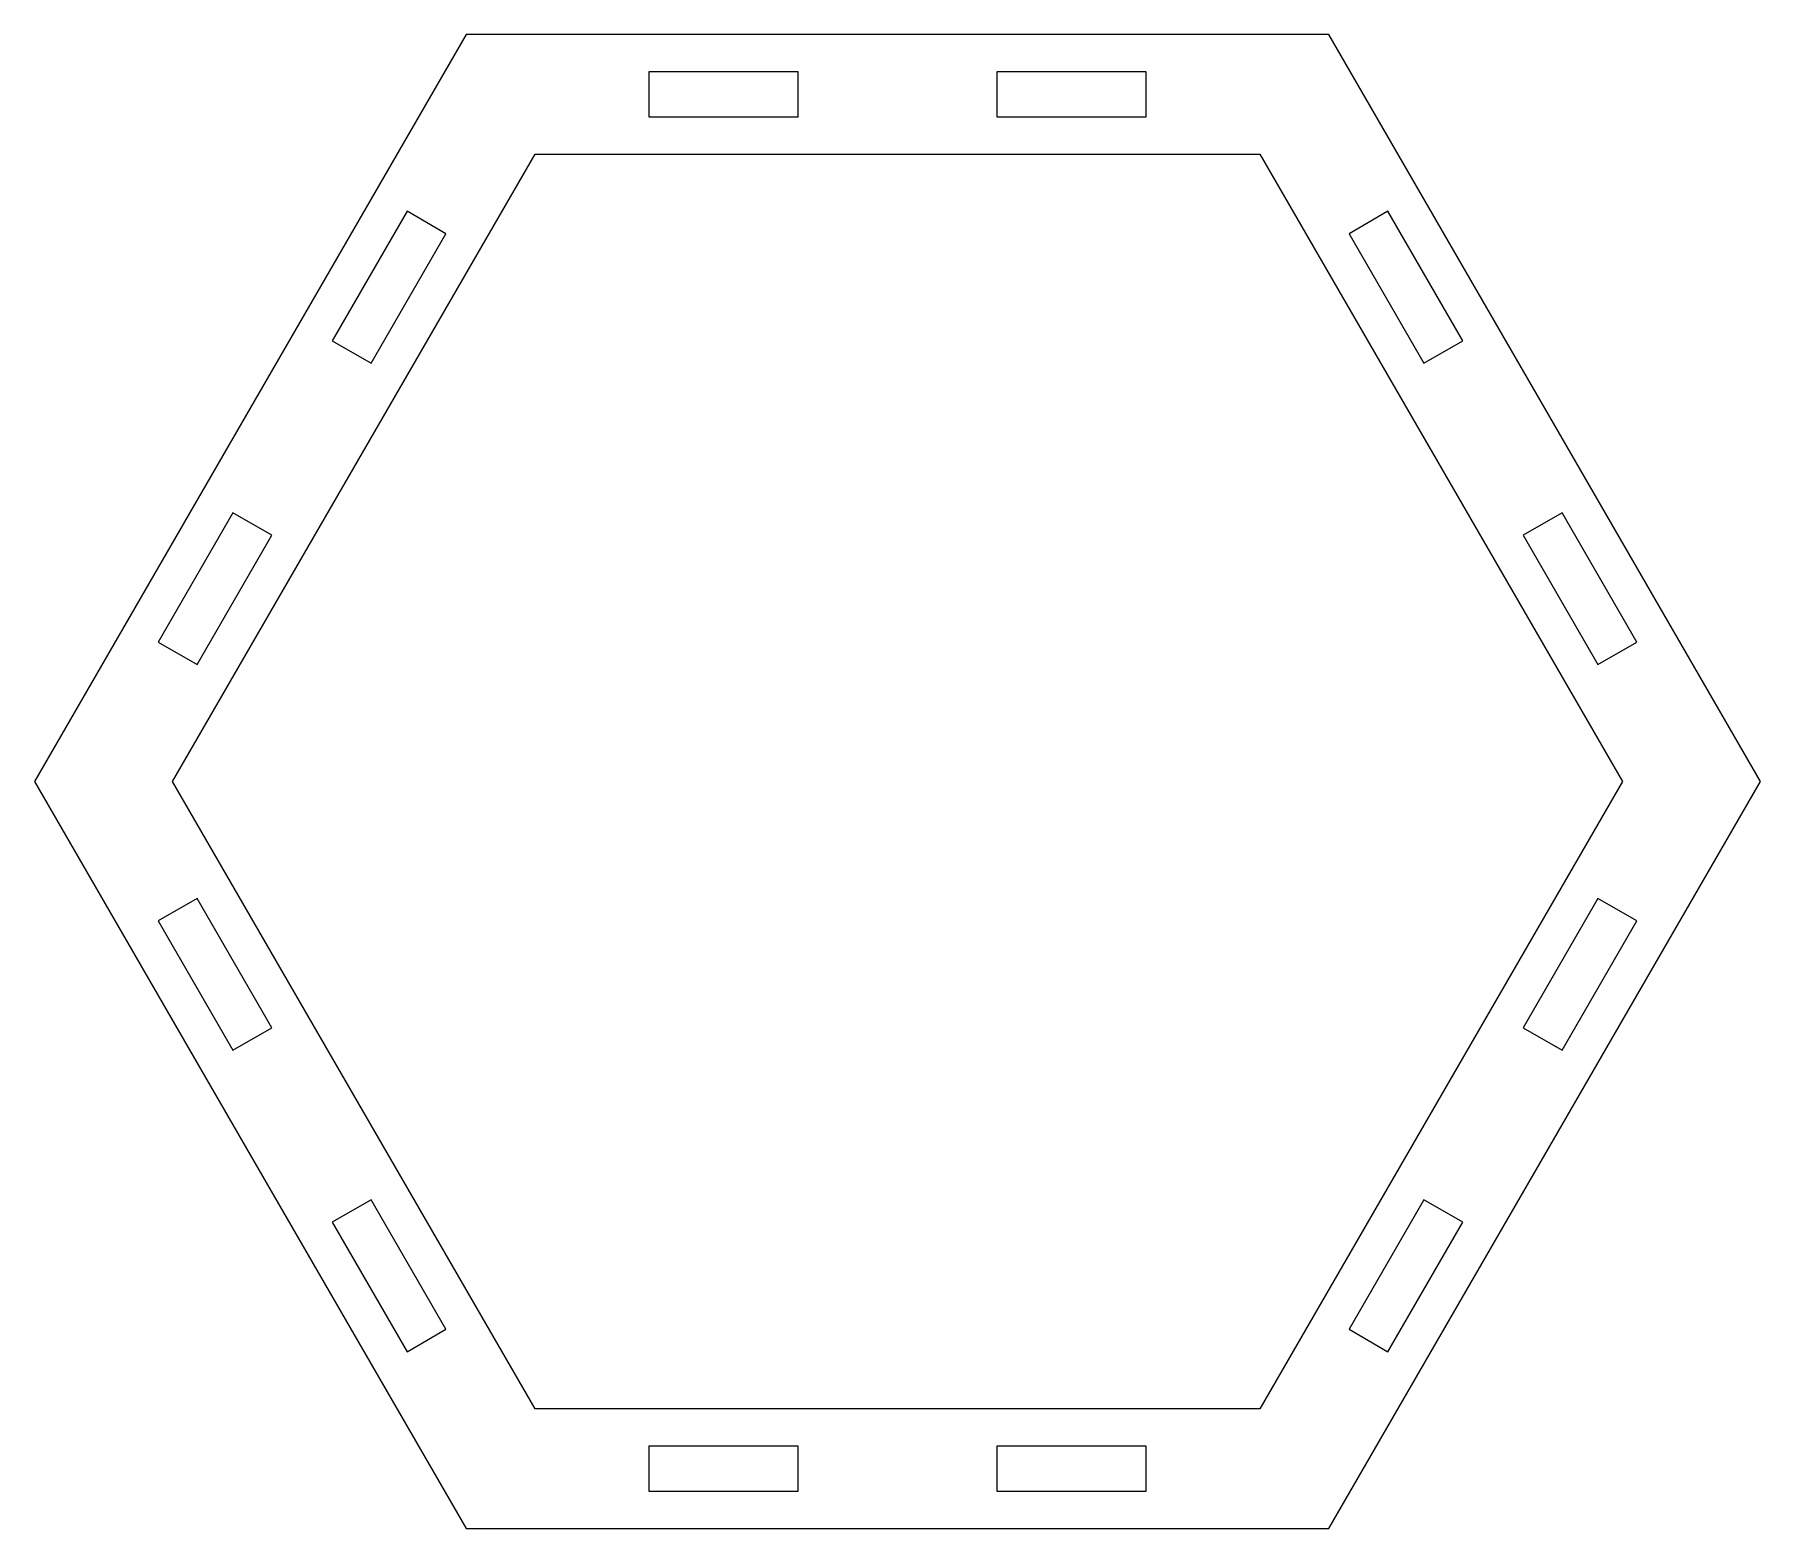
# Model space of a CAD drawing. Header units: centimetres. Extents: x -130 to 92, y -33 to 29.
# Drawn here: x -7.39 to 15.71, y -18.93 to 1.07 of the extents above; entities that cross this region are included whole.
import ezdxf

# ---------------------------------------------------------------- set-up
doc = ezdxf.new("R2010")
doc.units = ezdxf.units.CM
doc.header["$MEASUREMENT"] = 0
doc.layers.add('layer 1', color=7, linetype='Continuous')

msp = doc.modelspace()

# ---------------------------------------------------------------- linework, layer by layer
at = {"layer": 'layer 1', "color": 250, "lineweight": 9}
for points, knots in [([(-1.61315, 1.06752), (-1.61315, 1.06752), (4.16035, 1.06752), (4.16035, 1.06752), (4.16035, 1.06752), (4.16035, 1.06752), (9.93385, 1.06754), (9.93385, 1.06754), (9.93385, 1.06754), (9.93385, 1.06754), (12.82061, -3.93246), (12.82061, -3.93246), (12.82061, -3.93246), (12.82061, -3.93246), (15.70735, -8.93246), (15.70735, -8.93246), (15.70735, -8.93246), (15.70735, -8.93246), (12.82059, -13.93246), (12.82059, -13.93246), (12.82059, -13.93246), (12.82059, -13.93246), (9.93385, -18.93244), (9.93385, -18.93244), (9.93385, -18.93244), (9.93385, -18.93244), (4.16035, -18.93244), (4.16035, -18.93244), (4.16035, -18.93244), (4.16035, -18.93244), (-1.61315, -18.93246), (-1.61315, -18.93246), (-1.61315, -18.93246), (-1.61315, -18.93246), (-4.49991, -13.93246), (-4.49991, -13.93246), (-4.49991, -13.93246), (-4.49991, -13.93246), (-7.38665, -8.93246), (-7.38665, -8.93246), (-7.38665, -8.93246), (-7.38665, -8.93246), (-4.49989, -3.93246), (-4.49989, -3.93246), (-4.49989, -3.93246), (-4.49989, -3.93246), (-1.61315, 1.06752), (-1.61315, 1.06752)], [0, 0, 0, 0, 0.07692308, 0.07692308, 0.07692308, 0.07692308, 0.15384615, 0.15384615, 0.15384615, 0.15384615, 0.23076923, 0.23076923, 0.23076923, 0.23076923, 0.30769231, 0.30769231, 0.30769231, 0.30769231, 0.38461538, 0.38461538, 0.38461538, 0.38461538, 0.46153846, 0.46153846, 0.46153846, 0.46153846, 0.53846154, 0.53846154, 0.53846154, 0.53846154, 0.61538462, 0.61538462, 0.61538462, 0.61538462, 0.69230769, 0.69230769, 0.69230769, 0.69230769, 0.76923077, 0.76923077, 0.76923077, 0.76923077, 0.84615385, 0.84615385, 0.84615385, 0.84615385, 1, 1, 1, 1]), ([(0.83095, 0.56752), (0.83095, 0.56752), (2.83095, 0.56752), (2.83095, 0.56752), (2.83095, 0.56752), (2.83095, 0.56752), (2.83095, -0.03248), (2.83095, -0.03248), (2.83095, -0.03248), (2.83095, -0.03248), (0.83095, -0.0325), (0.83095, -0.0325), (0.83095, -0.0325), (0.83095, -0.0325), (0.83095, 0.56752), (0.83095, 0.56752)], [0, 0, 0, 0, 0.2, 0.2, 0.2, 0.2, 0.4, 0.4, 0.4, 0.4, 0.6, 0.6, 0.6, 0.6, 1, 1, 1, 1]), ([(5.48975, 0.56752), (5.48975, 0.56752), (7.48975, 0.56752), (7.48975, 0.56752), (7.48975, 0.56752), (7.48975, 0.56752), (7.48975, -0.03248), (7.48975, -0.03248), (7.48975, -0.03248), (7.48975, -0.03248), (5.48975, -0.03248), (5.48975, -0.03248), (5.48975, -0.03248), (5.48975, -0.03248), (5.48975, 0.56752), (5.48975, 0.56752)], [0, 0, 0, 0, 0.2, 0.2, 0.2, 0.2, 0.4, 0.4, 0.4, 0.4, 0.6, 0.6, 0.6, 0.6, 1, 1, 1, 1]), ([(-0.68939, -0.53248), (-0.68939, -0.53248), (-5.53913, -8.93246), (-5.53913, -8.93246), (-5.53913, -8.93246), (-5.53913, -8.93246), (-0.68939, -17.33246), (-0.68939, -17.33246), (-0.68939, -17.33246), (-0.68939, -17.33246), (9.01009, -17.33244), (9.01009, -17.33244), (9.01009, -17.33244), (9.01009, -17.33244), (13.85983, -8.93246), (13.85983, -8.93246), (13.85983, -8.93246), (13.85983, -8.93246), (9.01009, -0.53246), (9.01009, -0.53246), (9.01009, -0.53246), (9.01009, -0.53246), (-0.68939, -0.53248), (-0.68939, -0.53248)], [0, 0, 0, 0, 0.14285714, 0.14285714, 0.14285714, 0.14285714, 0.28571429, 0.28571429, 0.28571429, 0.28571429, 0.42857143, 0.42857143, 0.42857143, 0.42857143, 0.57142857, 0.57142857, 0.57142857, 0.57142857, 0.71428571, 0.71428571, 0.71428571, 0.71428571, 1, 1, 1, 1]), ([(-3.40217, -3.03118), (-3.40217, -3.03118), (-2.40217, -1.29912), (-2.40217, -1.29912), (-2.40217, -1.29912), (-2.40217, -1.29912), (-1.88255, -1.59912), (-1.88255, -1.59912), (-1.88255, -1.59912), (-1.88255, -1.59912), (-2.88255, -3.33118), (-2.88255, -3.33118), (-2.88255, -3.33118), (-2.88255, -3.33118), (-3.40217, -3.03118), (-3.40217, -3.03118)], [0, 0, 0, 0, 0.2, 0.2, 0.2, 0.2, 0.4, 0.4, 0.4, 0.4, 0.6, 0.6, 0.6, 0.6, 1, 1, 1, 1]), ([(10.72287, -1.29912), (10.72287, -1.29912), (11.72287, -3.03118), (11.72287, -3.03118), (11.72287, -3.03118), (11.72287, -3.03118), (11.20325, -3.33118), (11.20325, -3.33118), (11.20325, -3.33118), (11.20325, -3.33118), (10.20325, -1.59914), (10.20325, -1.59914), (10.20325, -1.59914), (10.20325, -1.59914), (10.72287, -1.29912), (10.72287, -1.29912)], [0, 0, 0, 0, 0.2, 0.2, 0.2, 0.2, 0.4, 0.4, 0.4, 0.4, 0.6, 0.6, 0.6, 0.6, 1, 1, 1, 1]), ([(-5.73157, -7.06582), (-5.73157, -7.06582), (-4.73157, -5.33376), (-4.73157, -5.33376), (-4.73157, -5.33376), (-4.73157, -5.33376), (-4.21195, -5.63376), (-4.21195, -5.63376), (-4.21195, -5.63376), (-4.21195, -5.63376), (-5.21195, -7.36582), (-5.21195, -7.36582), (-5.21195, -7.36582), (-5.21195, -7.36582), (-5.73157, -7.06582), (-5.73157, -7.06582)], [0, 0, 0, 0, 0.2, 0.2, 0.2, 0.2, 0.4, 0.4, 0.4, 0.4, 0.6, 0.6, 0.6, 0.6, 1, 1, 1, 1]), ([(13.05227, -5.33376), (13.05227, -5.33376), (14.05227, -7.06582), (14.05227, -7.06582), (14.05227, -7.06582), (14.05227, -7.06582), (13.53265, -7.36582), (13.53265, -7.36582), (13.53265, -7.36582), (13.53265, -7.36582), (12.53265, -5.63376), (12.53265, -5.63376), (12.53265, -5.63376), (12.53265, -5.63376), (13.05227, -5.33376), (13.05227, -5.33376)], [0, 0, 0, 0, 0.2, 0.2, 0.2, 0.2, 0.4, 0.4, 0.4, 0.4, 0.6, 0.6, 0.6, 0.6, 1, 1, 1, 1]), ([(-4.73157, -12.53116), (-4.73157, -12.53116), (-5.73157, -10.7991), (-5.73157, -10.7991), (-5.73157, -10.7991), (-5.73157, -10.7991), (-5.21195, -10.4991), (-5.21195, -10.4991), (-5.21195, -10.4991), (-5.21195, -10.4991), (-4.21195, -12.23116), (-4.21195, -12.23116), (-4.21195, -12.23116), (-4.21195, -12.23116), (-4.73157, -12.53116), (-4.73157, -12.53116)], [0, 0, 0, 0, 0.2, 0.2, 0.2, 0.2, 0.4, 0.4, 0.4, 0.4, 0.6, 0.6, 0.6, 0.6, 1, 1, 1, 1]), ([(14.05227, -10.7991), (14.05227, -10.7991), (13.05227, -12.53116), (13.05227, -12.53116), (13.05227, -12.53116), (13.05227, -12.53116), (12.53265, -12.23116), (12.53265, -12.23116), (12.53265, -12.23116), (12.53265, -12.23116), (13.53265, -10.4991), (13.53265, -10.4991), (13.53265, -10.4991), (13.53265, -10.4991), (14.05227, -10.7991), (14.05227, -10.7991)], [0, 0, 0, 0, 0.2, 0.2, 0.2, 0.2, 0.4, 0.4, 0.4, 0.4, 0.6, 0.6, 0.6, 0.6, 1, 1, 1, 1]), ([(-2.40217, -16.5658), (-2.40217, -16.5658), (-3.40217, -14.83374), (-3.40217, -14.83374), (-3.40217, -14.83374), (-3.40217, -14.83374), (-2.88255, -14.53374), (-2.88255, -14.53374), (-2.88255, -14.53374), (-2.88255, -14.53374), (-1.88255, -16.26578), (-1.88255, -16.26578), (-1.88255, -16.26578), (-1.88255, -16.26578), (-2.40217, -16.5658), (-2.40217, -16.5658)], [0, 0, 0, 0, 0.2, 0.2, 0.2, 0.2, 0.4, 0.4, 0.4, 0.4, 0.6, 0.6, 0.6, 0.6, 1, 1, 1, 1]), ([(11.72287, -14.83374), (11.72287, -14.83374), (10.72287, -16.5658), (10.72287, -16.5658), (10.72287, -16.5658), (10.72287, -16.5658), (10.20325, -16.26578), (10.20325, -16.26578), (10.20325, -16.26578), (10.20325, -16.26578), (11.20325, -14.53374), (11.20325, -14.53374), (11.20325, -14.53374), (11.20325, -14.53374), (11.72287, -14.83374), (11.72287, -14.83374)], [0, 0, 0, 0, 0.2, 0.2, 0.2, 0.2, 0.4, 0.4, 0.4, 0.4, 0.6, 0.6, 0.6, 0.6, 1, 1, 1, 1]), ([(2.83095, -18.43244), (2.83095, -18.43244), (0.83095, -18.43244), (0.83095, -18.43244), (0.83095, -18.43244), (0.83095, -18.43244), (0.83095, -17.83242), (0.83095, -17.83242), (0.83095, -17.83242), (0.83095, -17.83242), (2.83095, -17.83244), (2.83095, -17.83244), (2.83095, -17.83244), (2.83095, -17.83244), (2.83095, -18.43244), (2.83095, -18.43244)], [0, 0, 0, 0, 0.2, 0.2, 0.2, 0.2, 0.4, 0.4, 0.4, 0.4, 0.6, 0.6, 0.6, 0.6, 1, 1, 1, 1]), ([(7.48975, -18.43244), (7.48975, -18.43244), (5.48975, -18.43244), (5.48975, -18.43244), (5.48975, -18.43244), (5.48975, -18.43244), (5.48975, -17.83244), (5.48975, -17.83244), (5.48975, -17.83244), (5.48975, -17.83244), (7.48975, -17.83242), (7.48975, -17.83242), (7.48975, -17.83242), (7.48975, -17.83242), (7.48975, -18.43244), (7.48975, -18.43244)], [0, 0, 0, 0, 0.2, 0.2, 0.2, 0.2, 0.4, 0.4, 0.4, 0.4, 0.6, 0.6, 0.6, 0.6, 1, 1, 1, 1])]:
    msp.add_open_spline(points, degree=3, knots=knots, dxfattribs=at)

doc.saveas('drawing.dxf')
